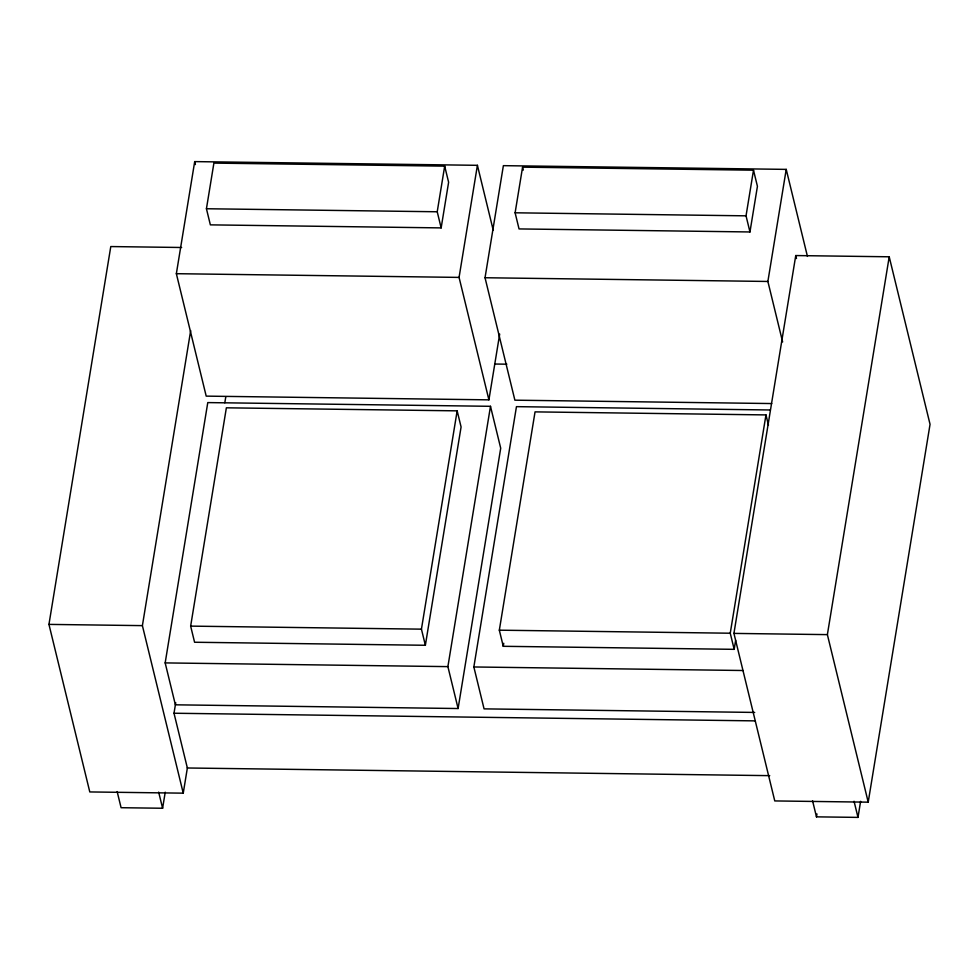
<?xml version="1.0" encoding="UTF-8"?>
<svg xmlns="http://www.w3.org/2000/svg" width="979" height="979" viewBox="0 0 979 979"><rect width="100%" height="100%" fill="white"/><g stroke="black" fill="none" stroke-linecap="round" stroke-linejoin="round"><path stroke-width="1.47" d="M187.43 767.573L183.244 793.161L89.787 791.938L48.95 624.394L110.786 246.561L181.629 247.491M499.682 334.084L488.913 399.848L206.202 396.128L176.355 273.692L194.699 161.608L477.409 165.316L493.232 230.224M206.434 208.747L213.899 163.101L444.686 166.136L448.615 182.253L441.15 227.899L210.363 224.864L206.434 208.747L437.221 211.77L441.15 227.899M183.244 793.161L142.396 625.63L190.685 330.584M165.17 662.905L207.781 402.589L490.491 406.309L500.71 448.211L458.099 708.527L175.388 704.819L165.17 662.905L447.892 666.626L458.099 708.527M769.714 775.649L187.356 767.989L174.005 713.238L175.73 702.689M224.815 402.773L225.806 396.74M190.648 626.119L226.369 407.815L457.156 410.85L461.085 426.979L425.363 645.271L194.576 642.248L190.648 626.119L421.435 629.154L425.363 645.271M117.15 791.583L121.09 807.712L162.6 808.25L165.231 792.195M437.221 211.77L444.686 166.136M488.913 399.848L459.065 277.4L477.409 165.316M421.435 629.154L457.156 410.85M771.733 403.556L514.881 400.178L485.033 277.742L503.377 165.659L786.223 169.379L807.442 256.412M515.113 212.798L522.578 167.152L753.5 170.187L757.428 186.316L749.963 231.962L519.041 228.927L515.113 212.798L746.035 215.833L749.963 231.962M447.892 666.626L490.491 406.309M754.687 712.431L484.067 708.869L473.848 666.968L516.459 406.652L770.253 409.981M735.657 640.303L734.177 649.334L503.255 646.299L499.327 630.182L535.048 411.878L765.97 414.912L768.466 425.167M503.255 646.299L503.744 643.289M746.035 215.833L753.5 170.187M782.625 341.94L767.879 281.462L786.223 169.379M734.177 649.334L730.248 633.217L765.97 414.912M733.932 633.401L795.756 255.556L889.213 256.792L930.05 424.323L868.214 802.168L774.768 800.932L733.932 633.401L827.377 634.625L868.214 802.168M827.377 634.625L889.213 256.792M860.614 801.324L857.996 817.392L816.474 816.853L816.951 813.928M176.355 273.692L459.065 277.4M485.033 277.742L767.879 281.462M494.628 364.029L506.853 364.188M499.327 630.182L730.248 633.217M48.95 624.394L142.396 625.63M473.848 666.968L742.939 670.505M174.005 713.238L754.833 720.874M795.756 255.556L796.49 258.529M854.055 801.275L857.996 817.392M812.546 800.724L816.474 816.853M522.578 167.152L523.3 170.089M194.699 161.608L195.408 164.558M158.671 792.133L162.6 808.25"/></g></svg>
